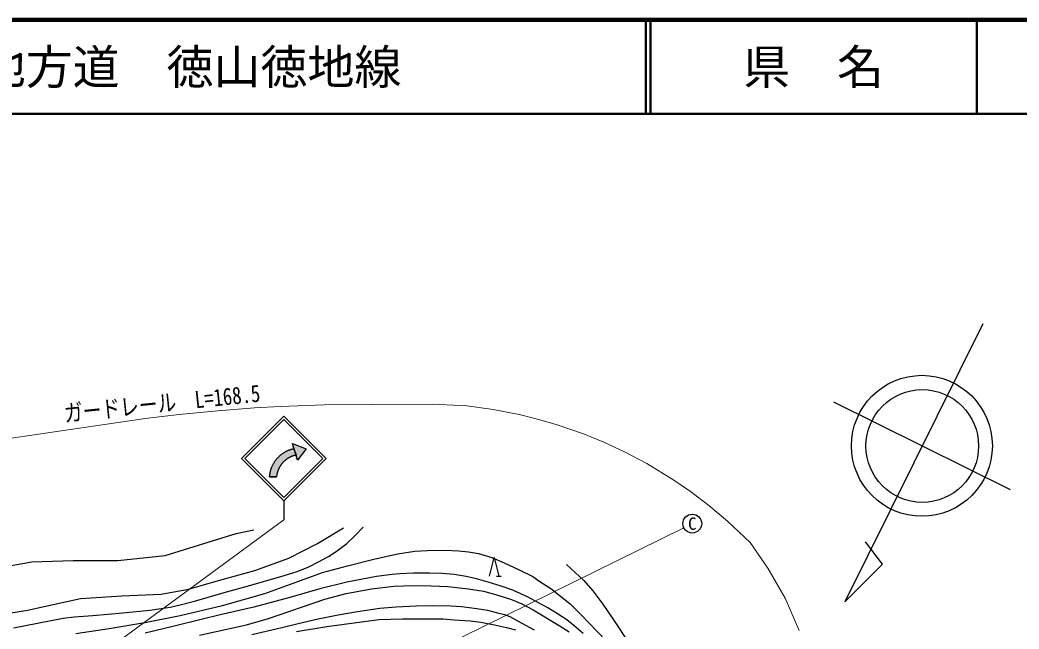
# Model space of a CAD drawing. Units: millimetres, scale not verified. Extents: x 40000 to 680000, y 20000 to 380000.
# Drawn here: x 231125 to 337501, y 315190 to 380000 of the extents above; entities that cross this region are included whole.
import ezdxf
from ezdxf.enums import TextEntityAlignment as Align

# ---------------------------------------------------------------- set-up
doc = ezdxf.new("R2010")
doc.units = ezdxf.units.MM
doc.header["$LTSCALE"] = 1000
for name, color, linetype, lineweight in [('M-BGD', 7, 'Continuous', 25), ('M-BMK-SRVR', 3, 'Continuous', 25), ('M-STR-HTXT', 7, 'Continuous', 13), ('M-STR-STRC', 7, 'Continuous', 25), ('M-TTL', 2, 'Continuous', 140), ('M-TTL-LINE', 7, 'Continuous', 50)]:
    doc.layers.add(name, color=color, linetype=linetype, lineweight=lineweight)
doc.layers.add('M-TTL-TXT', color=7, linetype='Continuous')
doc.styles.add('ＭＳ ゴシック', font='')
doc.styles.get('ＭＳ ゴシック').set_extended_font_data('MS Gothic')

msp = doc.modelspace()

# ---------------------------------------------------------------- hatches: boundary and pattern name
at = {"layer": 'M-STR-STRC'}
for points in [[(260521, 333693), (260476, 333684), (260432, 333674), (260389, 333664), (260345, 333652), (260301, 333640), (260258, 333627), (260215, 333614), (260172, 333599), (260130, 333584), (260088, 333568), (260046, 333551), (260004, 333534), (259963, 333516), (259922, 333497), (259881, 333477), (259841, 333457), (259801, 333436), (259761, 333415), (259722, 333392), (259683, 333369), (259645, 333346), (259607, 333321), (259569, 333296), (259532, 333271), (259496, 333244), (259459, 333217), (259424, 333190), (259388, 333162), (259354, 333133), (259319, 333103), (259286, 333073), (259253, 333043), (259220, 333012), (259188, 332980), (259156, 332948), (259125, 332915), (259095, 332881), (259065, 332848), (259036, 332813), (259007, 332778), (258979, 332743), (258952, 332707), (258925, 332671), (258899, 332634), (258874, 332596), (258849, 332559), (258825, 332521), (258801, 332482), (258778, 332443), (258756, 332404), (258735, 332364), (258714, 332324), (258694, 332284), (258675, 332243), (258656, 332202), (258638, 332160), (258621, 332119), (258605, 332076), (258589, 332034), (258574, 331992), (258560, 331949), (258547, 331906), (258534, 331862), (258522, 331819), (258511, 331775), (258500, 331731), (258491, 331687), (258482, 331643), (258474, 331598), (258466, 331554), (258460, 331509), (258454, 331465), (258449, 331420), (258445, 331375), (258445, 331371), (257701, 331372), (257704, 331410), (257709, 331468), (257715, 331526), (257722, 331584), (257730, 331641), (257739, 331699), (257749, 331756), (257760, 331813), (257772, 331870), (257785, 331926), (257798, 331983), (257813, 332039), (257829, 332095), (257846, 332150), (257864, 332205), (257883, 332260), (257902, 332315), (257923, 332369), (257945, 332423), (257967, 332477), (257991, 332530), (258015, 332582), (258041, 332635), (258067, 332686), (258094, 332738), (258122, 332789), (258151, 332839), (258181, 332889), (258211, 332938), (258243, 332987), (258275, 333035), (258308, 333083), (258342, 333130), (258377, 333176), (258413, 333222), (258449, 333267), (258487, 333312), (258525, 333356), (258563, 333399), (258603, 333442), (258643, 333483), (258684, 333525), (258726, 333565), (258768, 333605), (258811, 333644), (258855, 333682), (258899, 333719), (258944, 333756), (258990, 333792), (259036, 333827), (259083, 333861), (259131, 333894), (259179, 333927), (259227, 333959), (259277, 333990), (259326, 334020), (259377, 334049), (259427, 334077), (259478, 334104), (259530, 334131), (259582, 334157), (259635, 334181), (259688, 334205), (259741, 334228), (259795, 334250), (259849, 334271), (259904, 334291), (259959, 334310), (260014, 334328), (260069, 334345), (260125, 334361), (260181, 334376), (260237, 334390), (260294, 334403), (260128, 334923), (261598, 334359), (260686, 333174)], [(260294, 334403), (260237, 334390), (260181, 334376), (260125, 334361), (260069, 334345), (260014, 334328), (259959, 334310), (259904, 334291), (259849, 334271), (259795, 334250), (259741, 334228), (259688, 334205), (259635, 334181), (259582, 334157), (259530, 334131), (259478, 334104), (259427, 334077), (259377, 334049), (259326, 334020), (259277, 333990), (259227, 333959), (259179, 333927), (259131, 333894), (259083, 333861), (259036, 333827), (258990, 333792), (258944, 333756), (258899, 333719), (258855, 333682), (258811, 333644), (258768, 333605), (258726, 333565), (258684, 333525), (258643, 333483), (258603, 333442), (258563, 333399), (258525, 333356), (258487, 333312), (258449, 333267), (258413, 333222), (258377, 333176), (258342, 333130), (258308, 333083), (258275, 333035), (258243, 332987), (258211, 332938), (258181, 332889), (258151, 332839), (258122, 332789), (258094, 332738), (258067, 332686), (258041, 332635), (258015, 332582), (257991, 332530), (257967, 332477), (257945, 332423), (257923, 332369), (257902, 332315), (257883, 332260), (257864, 332205), (257846, 332150), (257829, 332095), (257813, 332039), (257798, 331983), (257785, 331926), (257772, 331870), (257760, 331813), (257749, 331756), (257739, 331699), (257730, 331641), (257722, 331584), (257715, 331526), (257709, 331468), (257704, 331410), (257701, 331372), (258445, 331371), (258449, 331420), (258454, 331465), (258460, 331509), (258466, 331554), (258474, 331598), (258482, 331643), (258491, 331687), (258500, 331731), (258511, 331775), (258522, 331819), (258534, 331862), (258547, 331906), (258560, 331949), (258574, 331992), (258589, 332034), (258605, 332076), (258621, 332119), (258638, 332160), (258656, 332202), (258675, 332243), (258694, 332284), (258714, 332324), (258735, 332364), (258756, 332404), (258778, 332443), (258801, 332482), (258825, 332521), (258849, 332559), (258874, 332596), (258899, 332634), (258925, 332671), (258952, 332707), (258979, 332743), (259007, 332778), (259036, 332813), (259065, 332848), (259095, 332881), (259125, 332915), (259156, 332948), (259188, 332980), (259220, 333012), (259253, 333043), (259286, 333073), (259319, 333103), (259354, 333133), (259388, 333162), (259424, 333190), (259459, 333217), (259496, 333244), (259532, 333271), (259569, 333296), (259607, 333321), (259645, 333346), (259683, 333369), (259722, 333392), (259761, 333415), (259801, 333436), (259841, 333457), (259881, 333477), (259922, 333497), (259963, 333516), (260004, 333534), (260046, 333551), (260088, 333568), (260130, 333584), (260172, 333599), (260215, 333614), (260258, 333627), (260301, 333640), (260345, 333652), (260389, 333664), (260432, 333674), (260476, 333684), (260521, 333693)]]:
    msp.add_hatch(color=256, dxfattribs=at).paths.add_polyline_path(points)

# ---------------------------------------------------------------- linework, layer by layer
at = {"layer": 'M-BGD'}
msp.add_line((281869, 320796), (282369, 320796), dxfattribs=at)
for points in [[(226624, 321029), (228749, 321703), (232391, 322323), (236783, 322480), (241553, 322480), (246592, 323024), (254140, 325365), (256027, 325737)], [(227235, 316450), (231915, 317185), (237575, 318446), (241972, 318724), (246173, 318903), (249066, 319425), (252004, 320275), (256127, 321415), (259738, 322728), (262809, 324279), (265572, 325973)], [(230440, 315324), (235735, 316336), (236911, 316474), (238893, 316625), (242076, 316915), (244952, 317183), (247124, 317528), (248176, 317755), (249718, 318154), (253127, 319132), (255452, 319792), (258904, 320784), (260651, 321314), (261807, 321754), (262987, 322361), (263971, 322904), (264797, 323427), (265914, 324276), (266787, 325094), (267668, 326015)], [(237089, 314717), (240634, 315250), (244420, 315884), (248173, 316616), (252701, 317693), (257182, 318970), (260700, 320235), (263336, 321187), (265986, 321919), (268938, 322671), (271371, 323186), (273162, 323457), (274468, 323549), (276349, 323567), (277814, 323521), (278872, 323395), (279930, 323232), (281359, 322810), (282670, 322219), (284279, 321495), (285717, 320763), (286488, 320255), (287661, 319485), (289709, 317867), (290895, 316696), (293502, 313984)], [(281119, 320796), (281619, 322796), (282119, 320796)], [(289319, 322064), (291161, 320370), (292104, 319255), (293191, 317845), (294266, 316271), (296054, 313555)], [(291081, 314701), (290101, 315577), (289367, 316150), (288368, 316820), (287335, 317460), (286278, 318026), (285251, 318583), (283607, 319317), (282344, 319761), (280961, 320182), (279724, 320543), (278641, 320788), (277365, 320975), (276063, 321091), (274736, 321117), (273029, 321124), (271579, 321079), (270747, 320988), (269104, 320795), (265935, 320163), (263061, 319460), (259841, 318551), (256019, 317520), (252437, 316688), (250400, 316211), (247545, 315490), (244445, 314733)], [(250230, 314528), (255256, 315637), (257596, 316291), (263596, 318354), (265844, 318970), (268571, 319468), (270942, 319743), (272975, 319831), (274901, 319802), (276671, 319714), (278895, 319460), (280488, 319216), (282013, 318776), (283450, 318336), (284574, 317867), (285786, 317242), (288532, 315577), (289619, 314876)], [(255807, 314593), (258989, 315353), (260760, 315790), (262874, 316286), (265015, 316701), (267062, 317062), (269450, 317409), (271166, 317537), (273314, 317672), (275098, 317695), (276994, 317672), (278130, 317582), (279760, 317378), (280897, 317197), (281988, 316927), (282725, 316742), (283287, 316513), (284112, 316058), (285876, 315092)], [(260560, 314925), (263784, 315474), (269325, 316188), (271865, 316273), (274498, 316273), (276175, 316258), (277355, 316180), (279063, 316052), (280212, 315909), (281665, 315650), (282914, 315353), (283882, 315085)]]:
    msp.add_lwpolyline(points, dxfattribs=at)
at = {"layer": 'M-BMK-SRVR'}
for p, q in [((333648, 347655), (318958, 318072)), ((336604, 329998), (317795, 339338)), ((322965, 322080), (321161, 324478)), ((318958, 318072), (322965, 322080))]:
    msp.add_line(p, q, dxfattribs=at)
for centre, radius in [((327161, 334687), 7500), ((327199, 334668), 6000)]:
    msp.add_circle(centre, radius, dxfattribs=at)
at = {"layer": 'M-STR-HTXT'}
for p, q in [((232505, 307196), (259221, 326825)), ((275791, 313145), (301816, 325963))]:
    msp.add_line(p, q, dxfattribs=at)
msp.add_lwpolyline([(314096, 315023), (312615, 318487), (310753, 321676), (308860, 324400), (306469, 326660), (304479, 328331), (302508, 329822), (300758, 331024), (297857, 332789), (295563, 334003), (293286, 335062), (291123, 335944), (288312, 336919), (286236, 337522), (284266, 338005), (281498, 338544), (278702, 338926), (275780, 339084), (275145, 339120), (268560, 339092), (263502, 339044), (258822, 338872), (256079, 338714), (252168, 338416), (248070, 338012), (244722, 337611), (241565, 337175), (227998, 335173)], dxfattribs=at)
at = {"layer": 'M-STR-STRC'}
for p, q in [((254721, 333325), (259221, 337825)), ((255075, 333325), (259221, 337472)), ((263722, 333325), (259221, 337825)), ((263368, 333325), (259221, 337472)), ((260686, 333174), (260128, 334923)), ((260128, 334923), (261598, 334359)), ((261598, 334359), (260686, 333174)), ((254721, 333325), (259221, 328825)), ((255075, 333325), (259221, 329178)), ((259221, 329178), (263368, 333325)), ((259222, 328825), (263722, 333325)), ((257701, 331372), (258445, 331371)), ((259221, 328825), (259221, 326825))]:
    msp.add_line(p, q, dxfattribs=at)
for points in [[(260294, 334403), (260521, 333693), (260521, 333693), (260476, 333684), (260432, 333674), (260389, 333664), (260345, 333652), (260301, 333640), (260258, 333627), (260215, 333614), (260172, 333599), (260130, 333584), (260088, 333568), (260046, 333551), (260004, 333534), (259963, 333516), (259922, 333497), (259881, 333477), (259841, 333457), (259801, 333436), (259761, 333415), (259722, 333392), (259683, 333369), (259645, 333346), (259607, 333321), (259569, 333296), (259532, 333271), (259496, 333244), (259459, 333217), (259424, 333190), (259388, 333162), (259354, 333133), (259319, 333103), (259286, 333073), (259253, 333043), (259220, 333012), (259188, 332980), (259156, 332948), (259125, 332915), (259095, 332881), (259065, 332848), (259036, 332813), (259007, 332778), (258979, 332743), (258952, 332707), (258925, 332671), (258899, 332634), (258874, 332596), (258849, 332559), (258825, 332521), (258801, 332482), (258778, 332443), (258756, 332404), (258735, 332364), (258714, 332324), (258694, 332284), (258675, 332243), (258656, 332202), (258638, 332160), (258621, 332119), (258605, 332076), (258589, 332034), (258574, 331992), (258560, 331949), (258547, 331906), (258534, 331862), (258522, 331819), (258511, 331775), (258500, 331731), (258491, 331687), (258482, 331643), (258474, 331598), (258466, 331554), (258460, 331509), (258454, 331465), (258449, 331420), (258445, 331375), (258445, 331371), (258445, 331371), (257701, 331372), (257701, 331372), (257704, 331410), (257709, 331468), (257715, 331526), (257722, 331584), (257730, 331641), (257739, 331699), (257749, 331756), (257760, 331813), (257772, 331870), (257785, 331926), (257798, 331983), (257813, 332039), (257829, 332095), (257846, 332150), (257864, 332205), (257883, 332260), (257902, 332315), (257923, 332369), (257945, 332423), (257967, 332477), (257991, 332530), (258015, 332582), (258041, 332635), (258067, 332686), (258094, 332738), (258122, 332789), (258151, 332839), (258181, 332889), (258211, 332938), (258243, 332987), (258275, 333035), (258308, 333083), (258342, 333130), (258377, 333176), (258413, 333222), (258449, 333267), (258487, 333312), (258525, 333356), (258563, 333399), (258603, 333442), (258643, 333483), (258684, 333525), (258726, 333565), (258768, 333605), (258811, 333644), (258855, 333682), (258899, 333719), (258944, 333756), (258990, 333792), (259036, 333827), (259083, 333861), (259131, 333894), (259179, 333927), (259227, 333959), (259277, 333990), (259326, 334020), (259377, 334049), (259427, 334077), (259478, 334104), (259530, 334131), (259582, 334157), (259635, 334181), (259688, 334205), (259741, 334228), (259795, 334250), (259849, 334271), (259904, 334291), (259959, 334310), (260014, 334328), (260069, 334345), (260125, 334361), (260181, 334376), (260237, 334390)], [(260128, 334923), (261598, 334359), (260686, 333174)], [(260128, 334923), (261598, 334359), (260686, 333174)], [(260294, 334403), (260128, 334923), (261598, 334359), (260686, 333174), (260521, 333693)]]:
    msp.add_lwpolyline(points, close=True, dxfattribs=at)
msp.add_circle((302713, 326405), 1000, dxfattribs=at)
at = {"layer": 'M-TTL'}
msp.add_line((680000, 380000), (40000, 380000), dxfattribs=at)
at = {"layer": 'M-TTL-LINE'}
for p, q in [((297750, 380000), (297750, 370000)), ((298250, 380000), (298250, 370000)), ((333000, 380000), (333000, 370000)), ((40000, 370000), (680000, 370000))]:
    msp.add_line(p, q, dxfattribs=at)

# ---------------------------------------------------------------- texts
at = {"layer": 'M-STR-HTXT', "style": 'ＭＳ ゴシック', "width": 0.8}
msp.add_text('ガードレール\u3000L=168.5', height=1833, rotation=5.979, dxfattribs=at).set_placement((246402, 337760), align=Align.BOTTOM_CENTER)
at = {"layer": 'M-STR-STRC', "style": 'ＭＳ ゴシック'}
msp.add_text('C', height=1320, dxfattribs=at).set_placement((302713, 326405), align=Align.MIDDLE_CENTER)
at = {"layer": 'M-TTL-TXT', "style": 'ＭＳ ゴシック'}
msp.add_text('主要地方道\u3000徳山徳地線', height=3666, dxfattribs=at).set_placement((216734, 375000), align=Align.MIDDLE_LEFT)
msp.add_text('県\u3000名', height=3666, dxfattribs=at).set_placement((315625, 375000), align=Align.MIDDLE_CENTER)

doc.saveas('drawing.dxf')
